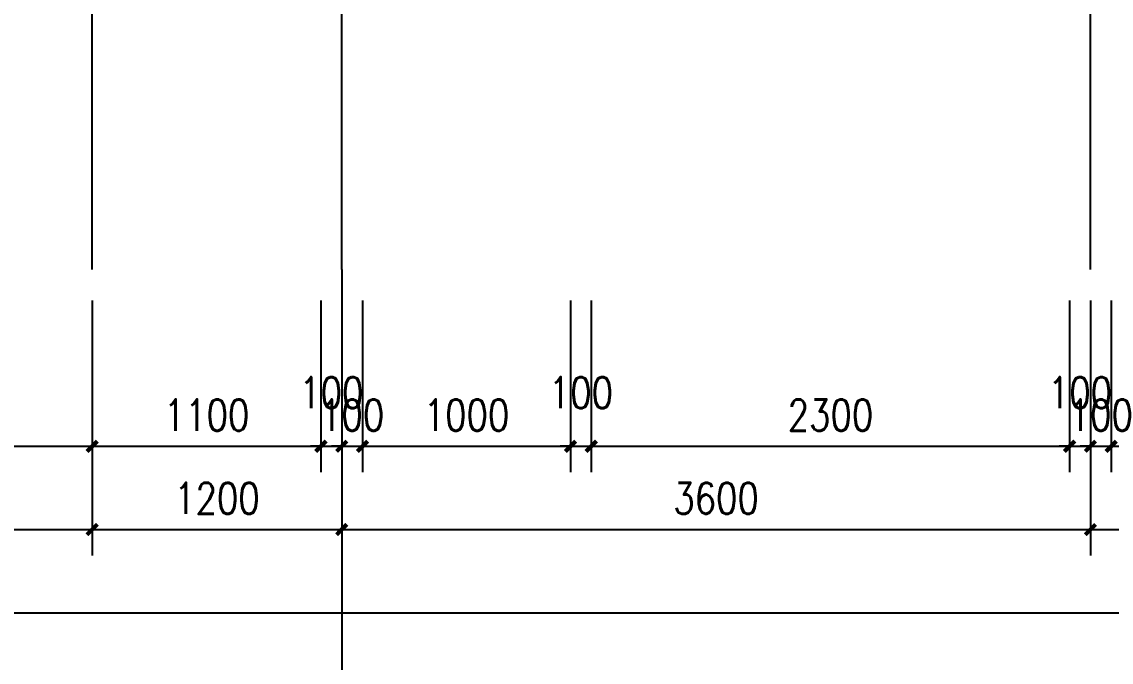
# Model space of a CAD drawing. Extents: x 718358 to 1668613, y -348838 to -159582.
# Drawn here: x 770497 to 775735, y -341881 to -338804 of the extents above; entities that cross this region are included whole.
import ezdxf

# ---------------------------------------------------------------- set-up
doc = ezdxf.new("R2010")
doc.units = 0
doc.header["$LTSCALE"] = 1000
doc.linetypes.add('DOTE', pattern=[2.42, 2, -0.2, 0.02, -0.2])
for name, color, linetype in [('建-尺寸', 73, 'Continuous'), ('建-轴标', 3, 'Continuous'), ('建-轴网', 14, 'DOTE')]:
    doc.layers.add(name, color=color, linetype=linetype)
doc.styles.add('DIM_FONT', font='SIMPLEX.shx', dxfattribs={"width": 0.8, "bigfont": 'GBCBIG.shx'})
doc.dimstyles.new('DIMN50', dxfattribs={"dimscale": 0.5, "dimtxt": 300, "dimasz": 100, "dimexe": 250, "dimexo": 300, "dimgap": 150, "dimtad": 1, "dimdec": 0, "dimzin": 0, "dimdsep": 46, "dimtxsty": 'DIM_FONT', "dimblk": 'ARCHTICK', "dimcen": 0.09, "dimdle": 1, "dimclrt": 7, "dimazin": 2, "dimtfac": 1, "dimtdec": 0, "dimtix": 1, "dimtmove": 2, "dimatfit": 3, "dimldrblk": 'ARCHTICK', "dimfxl": 1, "dimtolj": 1, "dimtzin": 0, "dimarcsym": 0})

# ---------------------------------------------------------------- blocks, each defined once
blk = doc.blocks.new('_ArchTick')
at = {"color": 0, "linetype": 'ByBlock', "const_width": 0.4}
blk.add_lwpolyline([(-0.5, -0.5), (0.5, 0.5)], dxfattribs=at)
blk = doc.blocks.new('*D191')
at = {"layer": 'Defpoints', "color": 0, "transparency": 16777216}
for p in [(769085.2, -339993.8), (808035.2, -339993.8), (808035.2, -341643.8)]:
    blk.add_point(p, dxfattribs=at)
at = {"layer": '建-轴标', "color": 0, "lineweight": -2, "transparency": 16777216}
for p, q in [((769085.2, -340143.8), (769085.2, -341768.8)), ((808035.2, -340143.8), (808035.2, -341768.8)), ((769084.7, -341643.8), (808035.7, -341643.8))]:
    blk.add_line(p, q, dxfattribs=at)
at = {"layer": '建-轴标', "color": 0, "lineweight": -2, "transparency": 16777216, "xscale": 50, "yscale": 50, "zscale": 50, "rotation": 180}
blk.add_blockref('_ArchTick', (769085.2, -341643.8), dxfattribs=at)
at = {"layer": '建-轴标', "color": 0, "lineweight": -2, "transparency": 16777216, "xscale": 50, "yscale": 50, "zscale": 50}
blk.add_blockref('_ArchTick', (808035.2, -341643.8), dxfattribs=at)
at = {"layer": '建-轴标', "color": 7, "transparency": 16777216, "insert": (788560.2, -341493.8), "char_height": 150, "attachment_point": 5, "style": 'DIM_FONT'}
blk.add_mtext('\\A1;38950', dxfattribs=at)
blk = doc.blocks.new('*D213')
at = {"layer": 'Defpoints', "color": 0, "transparency": 16777216}
for p in [(769085.2, -339993.8), (808035.2, -339993.8), (808035.2, -341643.8)]:
    blk.add_point(p, dxfattribs=at)
at = {"layer": '建-轴标', "color": 0, "lineweight": -2, "transparency": 16777216}
for p, q in [((769085.2, -340143.8), (769085.2, -341768.8)), ((808035.2, -340143.8), (808035.2, -341768.8)), ((769084.7, -341643.8), (808035.7, -341643.8))]:
    blk.add_line(p, q, dxfattribs=at)
at = {"layer": '建-轴标', "color": 0, "lineweight": -2, "transparency": 16777216, "xscale": 50, "yscale": 50, "zscale": 50, "rotation": 180}
blk.add_blockref('_ArchTick', (769085.2, -341643.8), dxfattribs=at)
at = {"layer": '建-轴标', "color": 0, "lineweight": -2, "transparency": 16777216, "xscale": 50, "yscale": 50, "zscale": 50}
blk.add_blockref('_ArchTick', (808035.2, -341643.8), dxfattribs=at)
at = {"layer": '建-轴标', "color": 7, "transparency": 16777216, "insert": (788560.2, -341493.8), "char_height": 150, "attachment_point": 5, "style": 'DIM_FONT'}
blk.add_mtext('\\A1;38950', dxfattribs=at)
blk = doc.blocks.new('*D214')
at = {"layer": 'Defpoints', "color": 0, "transparency": 16777216}
for p in [(769085.2, -339993.8), (770835.2, -339993.8), (770835.2, -341243.8)]:
    blk.add_point(p, dxfattribs=at)
at = {"layer": '建-轴标', "color": 0, "lineweight": -2, "transparency": 16777216}
for p, q in [((769085.2, -340143.8), (769085.2, -341368.8)), ((770835.2, -340143.8), (770835.2, -341368.8)), ((769084.7, -341243.8), (770835.7, -341243.8))]:
    blk.add_line(p, q, dxfattribs=at)
at = {"layer": '建-轴标', "color": 0, "lineweight": -2, "transparency": 16777216, "xscale": 50, "yscale": 50, "zscale": 50, "rotation": 180}
blk.add_blockref('_ArchTick', (769085.2, -341243.8), dxfattribs=at)
at = {"layer": '建-轴标', "color": 0, "lineweight": -2, "transparency": 16777216, "xscale": 50, "yscale": 50, "zscale": 50}
blk.add_blockref('_ArchTick', (770835.2, -341243.8), dxfattribs=at)
at = {"layer": '建-轴标', "color": 7, "transparency": 16777216, "insert": (769960.2, -341093.8), "char_height": 150, "attachment_point": 5, "style": 'DIM_FONT'}
blk.add_mtext('\\A1;1750', dxfattribs=at)
blk = doc.blocks.new('*D215')
at = {"layer": 'Defpoints', "color": 0, "transparency": 16777216}
for p in [(770835.2, -339993.8), (772035.2, -339993.8), (772035.2, -341243.8)]:
    blk.add_point(p, dxfattribs=at)
at = {"layer": '建-轴标', "color": 0, "lineweight": -2, "transparency": 16777216}
for p, q in [((770835.2, -340143.8), (770835.2, -341368.8)), ((772035.2, -340143.8), (772035.2, -341368.8)), ((770834.7, -341243.8), (772035.7, -341243.8))]:
    blk.add_line(p, q, dxfattribs=at)
at = {"layer": '建-轴标', "color": 0, "lineweight": -2, "transparency": 16777216, "xscale": 50, "yscale": 50, "zscale": 50, "rotation": 180}
blk.add_blockref('_ArchTick', (770835.2, -341243.8), dxfattribs=at)
at = {"layer": '建-轴标', "color": 0, "lineweight": -2, "transparency": 16777216, "xscale": 50, "yscale": 50, "zscale": 50}
blk.add_blockref('_ArchTick', (772035.2, -341243.8), dxfattribs=at)
at = {"layer": '建-轴标', "color": 7, "transparency": 16777216, "insert": (771435.2, -341093.8), "char_height": 150, "attachment_point": 5, "style": 'DIM_FONT'}
blk.add_mtext('\\A1;1200', dxfattribs=at)
blk = doc.blocks.new('*D216')
at = {"layer": 'Defpoints', "color": 0, "transparency": 16777216}
for p in [(772035.2, -339993.8), (775635.2, -339993.8), (775635.2, -341243.8)]:
    blk.add_point(p, dxfattribs=at)
at = {"layer": '建-轴标', "color": 0, "lineweight": -2, "transparency": 16777216}
for p, q in [((772035.2, -340143.8), (772035.2, -341368.8)), ((775635.2, -340143.8), (775635.2, -341368.8)), ((772034.7, -341243.8), (775635.7, -341243.8))]:
    blk.add_line(p, q, dxfattribs=at)
at = {"layer": '建-轴标', "color": 0, "lineweight": -2, "transparency": 16777216, "xscale": 50, "yscale": 50, "zscale": 50, "rotation": 180}
blk.add_blockref('_ArchTick', (772035.2, -341243.8), dxfattribs=at)
at = {"layer": '建-轴标', "color": 0, "lineweight": -2, "transparency": 16777216, "xscale": 50, "yscale": 50, "zscale": 50}
blk.add_blockref('_ArchTick', (775635.2, -341243.8), dxfattribs=at)
at = {"layer": '建-轴标', "color": 7, "transparency": 16777216, "insert": (773835.2, -341093.8), "char_height": 150, "attachment_point": 5, "style": 'DIM_FONT'}
blk.add_mtext('\\A1;3600', dxfattribs=at)
blk = doc.blocks.new('*D217')
at = {"layer": 'Defpoints', "color": 0, "transparency": 16777216}
for p in [(775635.2, -339993.8), (777635.2, -339993.8), (777635.2, -341243.8)]:
    blk.add_point(p, dxfattribs=at)
at = {"layer": '建-轴标', "color": 0, "lineweight": -2, "transparency": 16777216}
for p, q in [((775635.2, -340143.8), (775635.2, -341368.8)), ((777635.2, -340143.8), (777635.2, -341368.8)), ((775634.7, -341243.8), (777635.7, -341243.8))]:
    blk.add_line(p, q, dxfattribs=at)
at = {"layer": '建-轴标', "color": 0, "lineweight": -2, "transparency": 16777216, "xscale": 50, "yscale": 50, "zscale": 50, "rotation": 180}
blk.add_blockref('_ArchTick', (775635.2, -341243.8), dxfattribs=at)
at = {"layer": '建-轴标', "color": 0, "lineweight": -2, "transparency": 16777216, "xscale": 50, "yscale": 50, "zscale": 50}
blk.add_blockref('_ArchTick', (777635.2, -341243.8), dxfattribs=at)
at = {"layer": '建-轴标', "color": 7, "transparency": 16777216, "insert": (776635.2, -341093.8), "char_height": 150, "attachment_point": 5, "style": 'DIM_FONT'}
blk.add_mtext('\\A1;2000', dxfattribs=at)
blk = doc.blocks.new('*D258')
at = {"layer": 'Defpoints', "color": 0, "transparency": 16777216}
for p in [(769085.2, -339993.8), (770835.2, -339993.8), (770835.2, -340843.8)]:
    blk.add_point(p, dxfattribs=at)
at = {"layer": '建-尺寸', "color": 0, "lineweight": -2, "transparency": 16777216}
for p, q in [((769085.2, -340143.8), (769085.2, -340968.8)), ((770835.2, -340143.8), (770835.2, -340968.8)), ((769084.7, -340843.8), (770835.7, -340843.8))]:
    blk.add_line(p, q, dxfattribs=at)
at = {"layer": '建-尺寸', "color": 0, "lineweight": -2, "transparency": 16777216, "xscale": 50, "yscale": 50, "zscale": 50, "rotation": 180}
blk.add_blockref('_ArchTick', (769085.2, -340843.8), dxfattribs=at)
at = {"layer": '建-尺寸', "color": 0, "lineweight": -2, "transparency": 16777216, "xscale": 50, "yscale": 50, "zscale": 50}
blk.add_blockref('_ArchTick', (770835.2, -340843.8), dxfattribs=at)
at = {"layer": '建-尺寸', "color": 7, "transparency": 16777216, "insert": (769960.2, -340693.8), "char_height": 150, "attachment_point": 5, "style": 'DIM_FONT'}
blk.add_mtext('\\A1;1750', dxfattribs=at)
blk = doc.blocks.new('*D259')
at = {"layer": 'Defpoints', "color": 0, "transparency": 16777216}
for p in [(770835.2, -339993.8), (771935.2, -339993.8), (771935.2, -340843.8)]:
    blk.add_point(p, dxfattribs=at)
at = {"layer": '建-尺寸', "color": 0, "lineweight": -2, "transparency": 16777216}
for p, q in [((770835.2, -340143.8), (770835.2, -340968.8)), ((771935.2, -340143.8), (771935.2, -340968.8)), ((770834.7, -340843.8), (771935.7, -340843.8))]:
    blk.add_line(p, q, dxfattribs=at)
at = {"layer": '建-尺寸', "color": 0, "lineweight": -2, "transparency": 16777216, "xscale": 50, "yscale": 50, "zscale": 50, "rotation": 180}
blk.add_blockref('_ArchTick', (770835.2, -340843.8), dxfattribs=at)
at = {"layer": '建-尺寸', "color": 0, "lineweight": -2, "transparency": 16777216, "xscale": 50, "yscale": 50, "zscale": 50}
blk.add_blockref('_ArchTick', (771935.2, -340843.8), dxfattribs=at)
at = {"layer": '建-尺寸', "color": 7, "transparency": 16777216, "insert": (771385.2, -340693.8), "char_height": 150, "attachment_point": 5, "style": 'DIM_FONT'}
blk.add_mtext('\\A1;1100', dxfattribs=at)
blk = doc.blocks.new('*D260')
at = {"layer": 'Defpoints', "color": 0, "transparency": 16777216}
for p in [(771935.2, -339993.8), (772035.2, -339993.8), (772035.2, -340843.8)]:
    blk.add_point(p, dxfattribs=at)
at = {"layer": '建-尺寸', "color": 0, "lineweight": -2, "transparency": 16777216}
for p, q in [((771935.2, -340143.8), (771935.2, -340968.8)), ((772035.2, -340143.8), (772035.2, -340968.8)), ((771935.2, -340843.8), (771885.2, -340843.8)), ((771935.2, -340843.8), (772035.2, -340843.8)), ((772035.2, -340843.8), (772085.2, -340843.8))]:
    blk.add_line(p, q, dxfattribs=at)
at = {"layer": '建-尺寸', "color": 0, "lineweight": -2, "transparency": 16777216, "xscale": 50, "yscale": 50, "zscale": 50}
blk.add_blockref('_ArchTick', (771935.2, -340843.8), dxfattribs=at)
at = {"layer": '建-尺寸', "color": 0, "lineweight": -2, "transparency": 16777216, "xscale": 50, "yscale": 50, "zscale": 50, "rotation": 180}
blk.add_blockref('_ArchTick', (772035.2, -340843.8), dxfattribs=at)
at = {"layer": '建-尺寸', "color": 7, "transparency": 16777216, "insert": (771985.2, -340586.3), "char_height": 150, "attachment_point": 5, "style": 'DIM_FONT'}
blk.add_mtext('\\A1;100', dxfattribs=at)
blk = doc.blocks.new('*D261')
at = {"layer": 'Defpoints', "color": 0, "transparency": 16777216}
for p in [(772035.2, -339993.8), (772135.2, -339993.8), (772135.2, -340843.8)]:
    blk.add_point(p, dxfattribs=at)
at = {"layer": '建-尺寸', "color": 0, "lineweight": -2, "transparency": 16777216}
for p, q in [((772035.2, -340143.8), (772035.2, -340968.8)), ((772135.2, -340143.8), (772135.2, -340968.8)), ((772035.2, -340843.8), (771985.2, -340843.8)), ((772035.2, -340843.8), (772135.2, -340843.8)), ((772135.2, -340843.8), (772185.2, -340843.8))]:
    blk.add_line(p, q, dxfattribs=at)
at = {"layer": '建-尺寸', "color": 0, "lineweight": -2, "transparency": 16777216, "xscale": 50, "yscale": 50, "zscale": 50}
blk.add_blockref('_ArchTick', (772035.2, -340843.8), dxfattribs=at)
at = {"layer": '建-尺寸', "color": 0, "lineweight": -2, "transparency": 16777216, "xscale": 50, "yscale": 50, "zscale": 50, "rotation": 180}
blk.add_blockref('_ArchTick', (772135.2, -340843.8), dxfattribs=at)
at = {"layer": '建-尺寸', "color": 7, "transparency": 16777216, "insert": (772085.2, -340693.8), "char_height": 150, "attachment_point": 5, "style": 'DIM_FONT'}
blk.add_mtext('\\A1;100', dxfattribs=at)
blk = doc.blocks.new('*D262')
at = {"layer": 'Defpoints', "color": 0, "transparency": 16777216}
for p in [(772135.2, -339993.8), (773135.2, -339993.8), (773135.2, -340843.8)]:
    blk.add_point(p, dxfattribs=at)
at = {"layer": '建-尺寸', "color": 0, "lineweight": -2, "transparency": 16777216}
for p, q in [((772135.2, -340143.8), (772135.2, -340968.8)), ((773135.2, -340143.8), (773135.2, -340968.8)), ((772134.7, -340843.8), (773135.7, -340843.8))]:
    blk.add_line(p, q, dxfattribs=at)
at = {"layer": '建-尺寸', "color": 0, "lineweight": -2, "transparency": 16777216, "xscale": 50, "yscale": 50, "zscale": 50, "rotation": 180}
blk.add_blockref('_ArchTick', (772135.2, -340843.8), dxfattribs=at)
at = {"layer": '建-尺寸', "color": 0, "lineweight": -2, "transparency": 16777216, "xscale": 50, "yscale": 50, "zscale": 50}
blk.add_blockref('_ArchTick', (773135.2, -340843.8), dxfattribs=at)
at = {"layer": '建-尺寸', "color": 7, "transparency": 16777216, "insert": (772635.2, -340693.8), "char_height": 150, "attachment_point": 5, "style": 'DIM_FONT'}
blk.add_mtext('\\A1;1000', dxfattribs=at)
blk = doc.blocks.new('*D263')
at = {"layer": 'Defpoints', "color": 0, "transparency": 16777216}
for p in [(773135.2, -339993.8), (773235.2, -339993.8), (773235.2, -340843.8)]:
    blk.add_point(p, dxfattribs=at)
at = {"layer": '建-尺寸', "color": 0, "lineweight": -2, "transparency": 16777216}
for p, q in [((773135.2, -340143.8), (773135.2, -340968.8)), ((773235.2, -340143.8), (773235.2, -340968.8)), ((773135.2, -340843.8), (773085.2, -340843.8)), ((773135.2, -340843.8), (773235.2, -340843.8)), ((773235.2, -340843.8), (773285.2, -340843.8))]:
    blk.add_line(p, q, dxfattribs=at)
at = {"layer": '建-尺寸', "color": 0, "lineweight": -2, "transparency": 16777216, "xscale": 50, "yscale": 50, "zscale": 50}
blk.add_blockref('_ArchTick', (773135.2, -340843.8), dxfattribs=at)
at = {"layer": '建-尺寸', "color": 0, "lineweight": -2, "transparency": 16777216, "xscale": 50, "yscale": 50, "zscale": 50, "rotation": 180}
blk.add_blockref('_ArchTick', (773235.2, -340843.8), dxfattribs=at)
at = {"layer": '建-尺寸', "color": 7, "transparency": 16777216, "insert": (773185.2, -340586.3), "char_height": 150, "attachment_point": 5, "style": 'DIM_FONT'}
blk.add_mtext('\\A1;100', dxfattribs=at)
blk = doc.blocks.new('*D264')
at = {"layer": 'Defpoints', "color": 0, "transparency": 16777216}
for p in [(773235.2, -339993.8), (775535.2, -339993.8), (775535.2, -340843.8)]:
    blk.add_point(p, dxfattribs=at)
at = {"layer": '建-尺寸', "color": 0, "lineweight": -2, "transparency": 16777216}
for p, q in [((773235.2, -340143.8), (773235.2, -340968.8)), ((775535.2, -340143.8), (775535.2, -340968.8)), ((773234.7, -340843.8), (775535.7, -340843.8))]:
    blk.add_line(p, q, dxfattribs=at)
at = {"layer": '建-尺寸', "color": 0, "lineweight": -2, "transparency": 16777216, "xscale": 50, "yscale": 50, "zscale": 50, "rotation": 180}
blk.add_blockref('_ArchTick', (773235.2, -340843.8), dxfattribs=at)
at = {"layer": '建-尺寸', "color": 0, "lineweight": -2, "transparency": 16777216, "xscale": 50, "yscale": 50, "zscale": 50}
blk.add_blockref('_ArchTick', (775535.2, -340843.8), dxfattribs=at)
at = {"layer": '建-尺寸', "color": 7, "transparency": 16777216, "insert": (774385.2, -340693.8), "char_height": 150, "attachment_point": 5, "style": 'DIM_FONT'}
blk.add_mtext('\\A1;2300', dxfattribs=at)
blk = doc.blocks.new('*D265')
at = {"layer": 'Defpoints', "color": 0, "transparency": 16777216}
for p in [(775535.2, -339993.8), (775635.2, -339993.8), (775635.2, -340843.8)]:
    blk.add_point(p, dxfattribs=at)
at = {"layer": '建-尺寸', "color": 0, "lineweight": -2, "transparency": 16777216}
for p, q in [((775535.2, -340143.8), (775535.2, -340968.8)), ((775635.2, -340143.8), (775635.2, -340968.8)), ((775535.2, -340843.8), (775485.2, -340843.8)), ((775535.2, -340843.8), (775635.2, -340843.8)), ((775635.2, -340843.8), (775685.2, -340843.8))]:
    blk.add_line(p, q, dxfattribs=at)
at = {"layer": '建-尺寸', "color": 0, "lineweight": -2, "transparency": 16777216, "xscale": 50, "yscale": 50, "zscale": 50}
blk.add_blockref('_ArchTick', (775535.2, -340843.8), dxfattribs=at)
at = {"layer": '建-尺寸', "color": 0, "lineweight": -2, "transparency": 16777216, "xscale": 50, "yscale": 50, "zscale": 50, "rotation": 180}
blk.add_blockref('_ArchTick', (775635.2, -340843.8), dxfattribs=at)
at = {"layer": '建-尺寸', "color": 7, "transparency": 16777216, "insert": (775585.2, -340586.3), "char_height": 150, "attachment_point": 5, "style": 'DIM_FONT'}
blk.add_mtext('\\A1;100', dxfattribs=at)
blk = doc.blocks.new('*D266')
at = {"layer": 'Defpoints', "color": 0, "transparency": 16777216}
for p in [(775635.2, -339993.8), (775735.2, -339993.8), (775735.2, -340843.8)]:
    blk.add_point(p, dxfattribs=at)
at = {"layer": '建-尺寸', "color": 0, "lineweight": -2, "transparency": 16777216}
for p, q in [((775635.2, -340143.8), (775635.2, -340968.8)), ((775735.2, -340143.8), (775735.2, -340968.8)), ((775635.2, -340843.8), (775585.2, -340843.8)), ((775635.2, -340843.8), (775735.2, -340843.8)), ((775735.2, -340843.8), (775785.2, -340843.8))]:
    blk.add_line(p, q, dxfattribs=at)
at = {"layer": '建-尺寸', "color": 0, "lineweight": -2, "transparency": 16777216, "xscale": 50, "yscale": 50, "zscale": 50}
blk.add_blockref('_ArchTick', (775635.2, -340843.8), dxfattribs=at)
at = {"layer": '建-尺寸', "color": 0, "lineweight": -2, "transparency": 16777216, "xscale": 50, "yscale": 50, "zscale": 50, "rotation": 180}
blk.add_blockref('_ArchTick', (775735.2, -340843.8), dxfattribs=at)
at = {"layer": '建-尺寸', "color": 7, "transparency": 16777216, "insert": (775685.2, -340693.8), "char_height": 150, "attachment_point": 5, "style": 'DIM_FONT'}
blk.add_mtext('\\A1;100', dxfattribs=at)
blk = doc.blocks.new('*D267')
at = {"layer": 'Defpoints', "color": 0, "transparency": 16777216}
for p in [(775735.2, -339993.8), (777435.2, -339993.8), (777435.2, -340843.8)]:
    blk.add_point(p, dxfattribs=at)
at = {"layer": '建-尺寸', "color": 0, "lineweight": -2, "transparency": 16777216}
for p, q in [((775735.2, -340143.8), (775735.2, -340968.8)), ((777435.2, -340143.8), (777435.2, -340968.8)), ((775734.7, -340843.8), (777435.7, -340843.8))]:
    blk.add_line(p, q, dxfattribs=at)
at = {"layer": '建-尺寸', "color": 0, "lineweight": -2, "transparency": 16777216, "xscale": 50, "yscale": 50, "zscale": 50, "rotation": 180}
blk.add_blockref('_ArchTick', (775735.2, -340843.8), dxfattribs=at)
at = {"layer": '建-尺寸', "color": 0, "lineweight": -2, "transparency": 16777216, "xscale": 50, "yscale": 50, "zscale": 50}
blk.add_blockref('_ArchTick', (777435.2, -340843.8), dxfattribs=at)
at = {"layer": '建-尺寸', "color": 7, "transparency": 16777216, "insert": (776585.2, -340693.8), "char_height": 150, "attachment_point": 5, "style": 'DIM_FONT'}
blk.add_mtext('\\A1;1700', dxfattribs=at)

msp = doc.modelspace()

# ---------------------------------------------------------------- linework, layer by layer
at = {"layer": '建-轴标'}
msp.add_line((772035.2, -339993.8), (772035.2, -341993.8), dxfattribs=at)
at = {"layer": '建-轴网'}
for p, q in [((772035.2, -339993.8), (772035.2, -320193.8)), ((770835.2, -339993.8), (770835.2, -328693.8)), ((775635.2, -339993.8), (775635.2, -334838.1))]:
    msp.add_line(p, q, dxfattribs=at)

# ---------------------------------------------------------------- dimensions: what is measured, and where the dimension line sits
at = {"layer": '建-尺寸'}
for p1, p2, picture, middle in [((769085.2, -339993.8), (770835.2, -339993.8), '*D258', (769960.2, -340693.8)), ((770835.2, -339993.8), (771935.2, -339993.8), '*D259', (771385.2, -340693.8)), ((772035.2, -339993.8), (772135.2, -339993.8), '*D261', (772085.2, -340693.8)), ((772135.2, -339993.8), (773135.2, -339993.8), '*D262', (772635.2, -340693.8)), ((773235.2, -339993.8), (775535.2, -339993.8), '*D264', (774385.2, -340693.8)), ((775635.2, -339993.8), (775735.2, -339993.8), '*D266', (775685.2, -340693.8)), ((775735.2, -339993.8), (777435.2, -339993.8), '*D267', (776585.2, -340693.8))]:
    dim = msp.add_aligned_dim(p1=p1, p2=p2, distance=-850, dimstyle='DIMN50', dxfattribs=at)
    dim.commit()
    dim.dimension.update_dxf_attribs({"geometry": picture, "text_midpoint": middle})
for base, p1, p2, picture, middle in [((772035.2, -340843.8), (771935.2, -339993.8), (772035.2, -339993.8), '*D260', (771985.2, -340586.3)), ((773235.2, -340843.8), (773135.2, -339993.8), (773235.2, -339993.8), '*D263', (773185.2, -340586.3)), ((775635.2, -340843.8), (775535.2, -339993.8), (775635.2, -339993.8), '*D265', (775585.2, -340586.3))]:
    dim = msp.add_linear_dim(base=base, p1=p1, p2=p2, angle=0, dimstyle='DIMN50', dxfattribs=at)
    dim.commit()
    dim.dimension.update_dxf_attribs({"geometry": picture, "text_midpoint": middle, "dimtype": 161})
at = {"layer": '建-轴标'}
for p1, p2, distance, picture, middle in [((769085.2, -339993.8), (808035.2, -339993.8), -1650, '*D191', (788560.2, -341493.8)), ((769085.2, -339993.8), (808035.2, -339993.8), -1650, '*D213', (788560.2, -341493.8)), ((769085.2, -339993.8), (770835.2, -339993.8), -1250, '*D214', (769960.2, -341093.8)), ((770835.2, -339993.8), (772035.2, -339993.8), -1250, '*D215', (771435.2, -341093.8)), ((772035.2, -339993.8), (775635.2, -339993.8), -1250, '*D216', (773835.2, -341093.8)), ((775635.2, -339993.8), (777635.2, -339993.8), -1250, '*D217', (776635.2, -341093.8))]:
    dim = msp.add_aligned_dim(p1=p1, p2=p2, distance=distance, dimstyle='DIMN50', dxfattribs=at)
    dim.commit()
    dim.dimension.update_dxf_attribs({"geometry": picture, "text_midpoint": middle})

doc.saveas('drawing.dxf')
